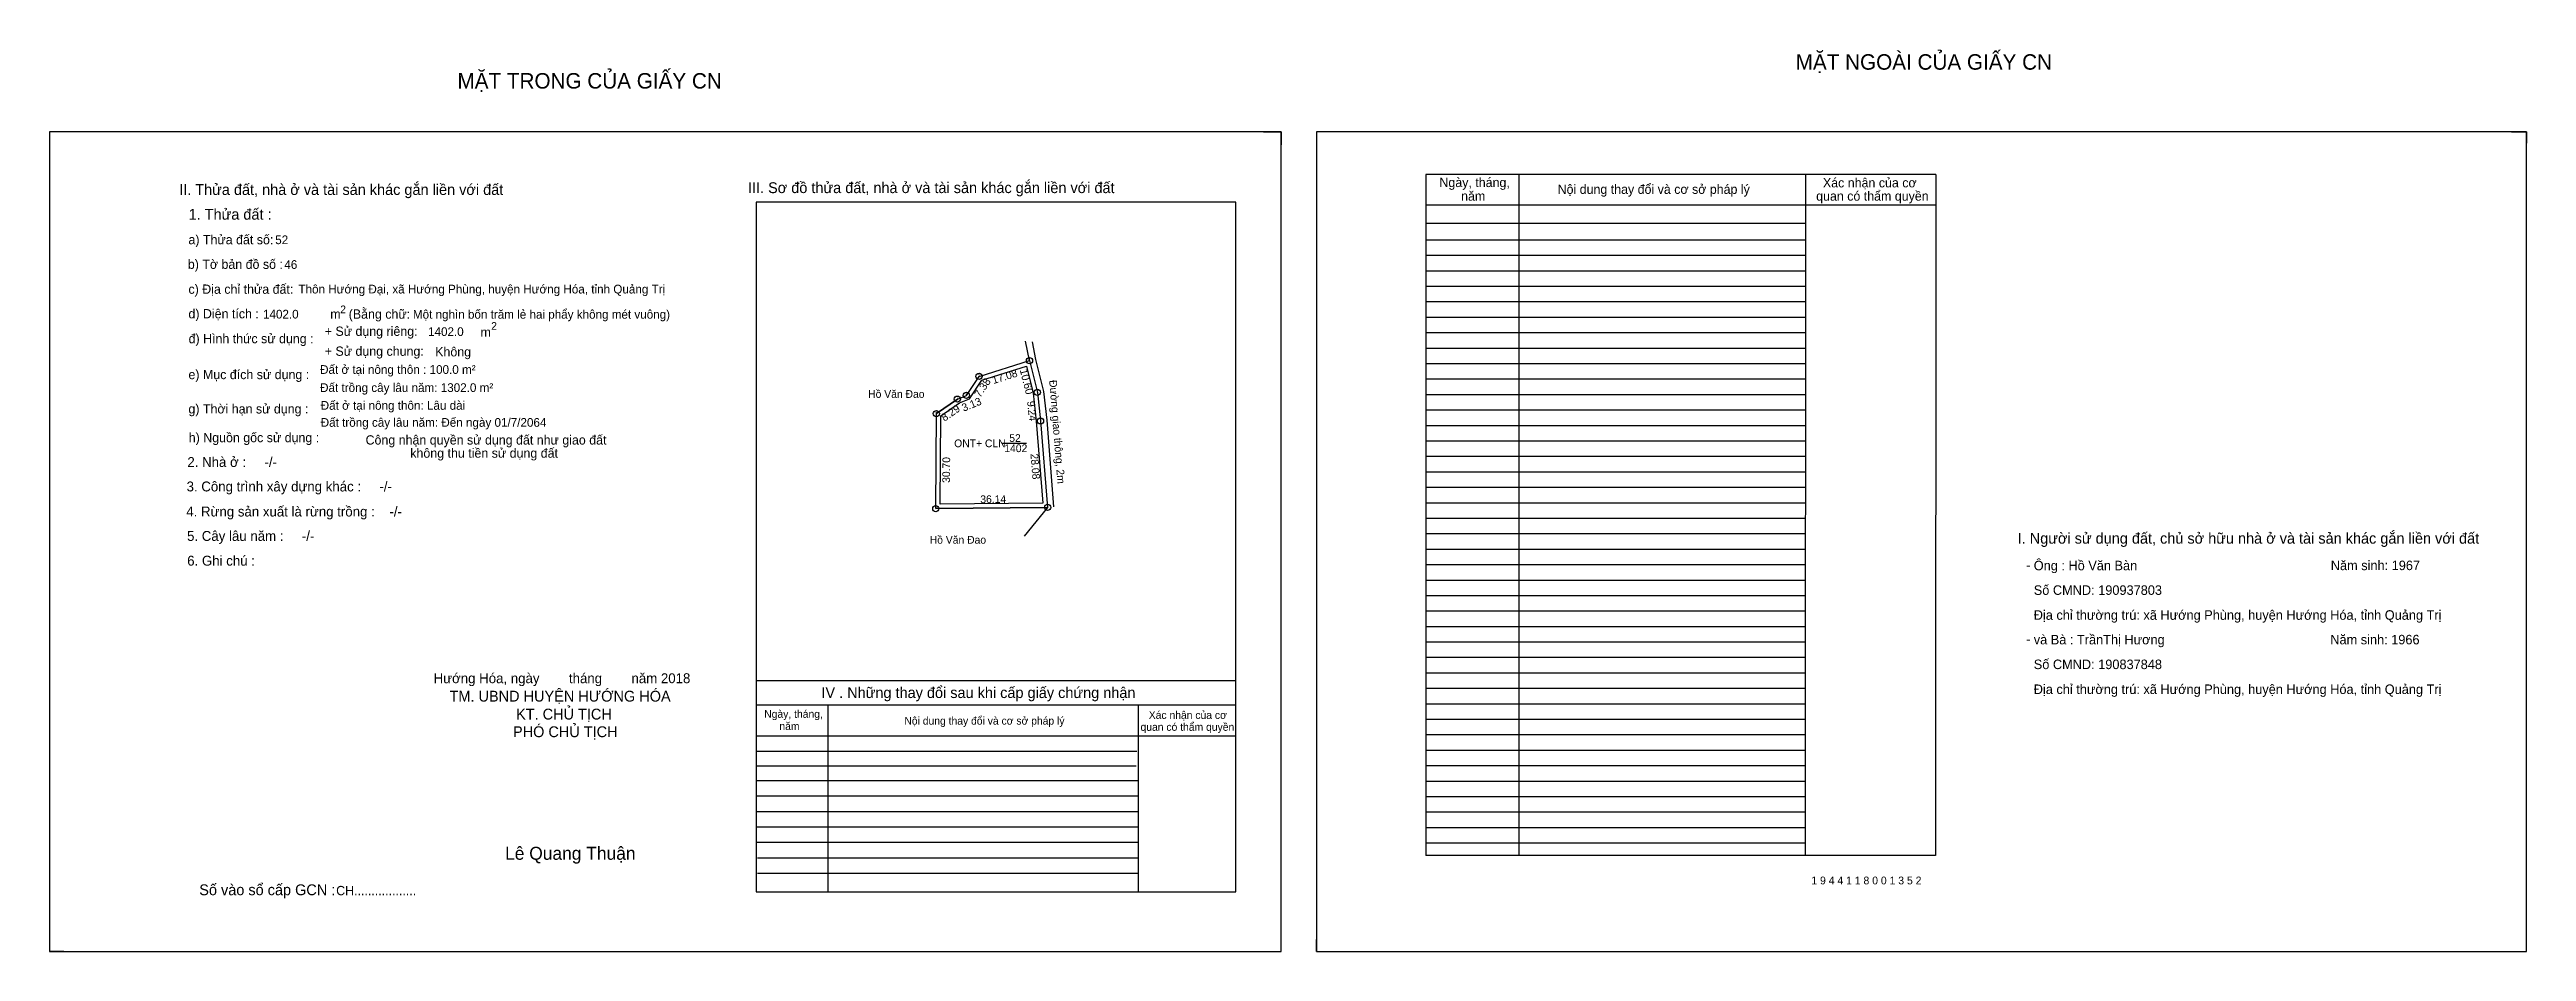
# Model space of a CAD drawing. Extents: x 532283 to 535790, y 1849594 to 1850177.
# Drawn here: x 534189 to 535790, y 1849594 to 1850177 of the extents above.
import ezdxf

# ---------------------------------------------------------------- set-up
doc = ezdxf.new("R2010")
doc.units = 0
for name, color, linetype in [('Default', 7, 'Continuous'), ('Level 10', 7, 'Continuous'), ('Level 11', 7, 'Continuous'), ('Level 13', 7, 'Continuous'), ('Level 27', 7, 'Continuous'), ('Level 49', 7, 'Continuous'), ('Level 5', 7, 'Continuous'), ('Level 55', 7, 'Continuous'), ('Level 6', 7, 'Continuous'), ('Level 60', 7, 'Continuous'), ('Level 7', 7, 'Continuous'), ('Level 8', 7, 'Continuous'), ('Level 9', 7, 'Continuous')]:
    doc.layers.add(name, color=color, linetype=linetype)

msp = doc.modelspace()

# ---------------------------------------------------------------- linework, layer by layer
at = {"layer": 'Level 10'}
for p, q in [((534973.6, 1850124.1), (534985, 1850124.1)), ((534985, 1850124.1), (534985, 1850115.7)), ((535780.4, 1850124.1), (535790, 1850124.1)), ((535790, 1850124.1), (535790, 1850116.7)), ((534775.7, 1849951.3), (534762.1, 1849941.9)), ((534761.7, 1849880.5), (534834, 1849881.3)), ((534188.8, 1849601.9), (534188.8, 1849594.1)), ((535007.8, 1849594.1), (535007.8, 1849601.9)), ((534198, 1849594.1), (534188.8, 1849594.1)), ((535007.8, 1849594.1), (535014.8, 1849594.1))]:
    msp.add_line(p, q, dxfattribs=at)
for points in [[(534188.8, 1849594.1), (534985, 1849594.1), (534985, 1850124.1), (534188.8, 1850124.1)], [(535007.8, 1849594.1), (535790, 1849594.1), (535790, 1850124.1), (535007.8, 1850124.1)], [(534761.7, 1849880.5), (534762.1, 1849941.9), (534775.7, 1849951.3), (534781.5, 1849953.7), (534789.7, 1849966), (534822.3, 1849976.2), (534827.4, 1849955.6), (534829.4, 1849937.2), (534834, 1849881.3)], [(534764.5, 1849883.3), (534764.9, 1849940.4), (534777, 1849948.8), (534783.4, 1849951.4), (534791.4, 1849963.6), (534820.3, 1849972.6), (534824.7, 1849955.1), (534826.6, 1849937), (534830.9, 1849884)]]:
    msp.add_lwpolyline(points, close=True, dxfattribs=at)
at = {"layer": 'Level 11'}
for centre in [(534789.7, 1849966), (534822.3, 1849976.2), (534775.7, 1849951.3), (534781.5, 1849953.7), (534827.4, 1849955.6), (534762.1, 1849941.9), (534829.4, 1849937.2), (534761.7, 1849880.5), (534761.7, 1849880.5), (534834, 1849881.3)]:
    msp.add_circle(centre, 2, dxfattribs=at)
at = {"layer": 'Level 27'}
for p, q in [((534822.3, 1849976.2), (534819.8, 1849988.7)), ((534834, 1849881.3), (534818.8, 1849862.6))]:
    msp.add_line(p, q, dxfattribs=at)
at = {"layer": 'Level 5'}
msp.add_lwpolyline([(534824, 1849988.4), (534826.2, 1849977), (534831.4, 1849956.3), (534833.4, 1849937.6), (534837.9, 1849881.6)], dxfattribs=at)
at = {"layer": 'Level 7'}
for p, q in [((535323.8, 1850054.1), (535078.6, 1850054.1)), ((535323.8, 1850044.1), (535078.6, 1850044.1)), ((535323.8, 1850034.1), (535078.6, 1850034.1)), ((535323.8, 1850024.1), (535078.6, 1850024.1)), ((535323.8, 1850014.1), (535078.6, 1850014.1)), ((535323.8, 1850004.1), (535078.6, 1850004.1)), ((535323.8, 1849994.1), (535078.6, 1849994.1)), ((535323.8, 1849984.1), (535078.6, 1849984.1)), ((535323.8, 1849974.1), (535078.6, 1849974.1)), ((535323.8, 1849964.1), (535078.6, 1849964.1)), ((535323.8, 1849954.1), (535078.6, 1849954.1)), ((535323.8, 1849944.1), (535078.6, 1849944.1)), ((535323.8, 1849934.1), (535078.6, 1849934.1)), ((535323.8, 1849924.1), (535078.6, 1849924.1)), ((535323.8, 1849914.1), (535078.6, 1849914.1)), ((535323.8, 1849904.1), (535078.6, 1849904.1)), ((535323.8, 1849894.1), (535078.6, 1849894.1)), ((535323.8, 1849884.1), (535078.6, 1849884.1)), ((535323.8, 1849874.1), (535078.6, 1849874.1)), ((535323.8, 1849864.1), (535078.6, 1849864.1)), ((535323.8, 1849854.1), (535078.6, 1849854.1)), ((535323.8, 1849844.1), (535078.6, 1849844.1)), ((535323.8, 1849834.1), (535078.6, 1849834.1)), ((535323.8, 1849824.1), (535078.6, 1849824.1)), ((535323.8, 1849814.1), (535078.6, 1849814.1)), ((535323.8, 1849804.1), (535078.6, 1849804.1)), ((535323.8, 1849794.1), (535078.6, 1849794.1)), ((535323.8, 1849784.1), (535078.6, 1849784.1)), ((535323.8, 1849774.1), (535078.6, 1849774.1)), ((535323.8, 1849764.1), (535078.6, 1849764.1)), ((535323.8, 1849754.1), (535078.6, 1849754.1)), ((535323.8, 1849744.1), (535078.6, 1849744.1)), ((534891.7, 1849723.4), (534645.6, 1849723.4)), ((535323.8, 1849734.1), (535078.6, 1849734.1)), ((535323.8, 1849724.1), (535078.6, 1849724.1)), ((534891.3, 1849714), (534645.6, 1849714)), ((535323.8, 1849714.1), (535078.6, 1849714.1)), ((534892.6, 1849704.5), (534645.6, 1849704.5)), ((534892.6, 1849694.5), (534645.6, 1849694.5)), ((535323.8, 1849704.1), (535078.6, 1849704.1)), ((535323.8, 1849694.1), (535078.6, 1849694.1)), ((534892.6, 1849684.5), (534645.6, 1849684.5)), ((534892.6, 1849674.5), (534645.6, 1849674.5)), ((535323.8, 1849684.1), (535078.6, 1849684.1)), ((534892.6, 1849664.5), (534645.6, 1849664.5)), ((535323.8, 1849674.1), (535078.6, 1849674.1)), ((535323.8, 1849664.1), (535078.6, 1849664.1)), ((534892.6, 1849654.5), (534646.4, 1849654.5)), ((534892.6, 1849644.5), (534646.4, 1849644.5))]:
    msp.add_line(p, q, dxfattribs=at)
at = {"layer": 'Level 8'}
for p, q in [((535408.2, 1850096.6), (535078.6, 1850096.6)), ((535078.6, 1850096.6), (535078.6, 1849656.1)), ((535138.6, 1850096.6), (535138.6, 1849656.1)), ((535323.9, 1850096.4), (535323.8, 1849656.1)), ((535408.2, 1850096.6), (535408, 1849656.1)), ((534955.6, 1850078.7), (534645.6, 1850078.7)), ((534645.6, 1850078.7), (534645.6, 1849632.7)), ((534955.6, 1849632.7), (534955.6, 1850078.7)), ((535408.2, 1850076.6), (535078.6, 1850076.6)), ((535323.8, 1850064.8), (535078.6, 1850064.8)), ((534955.6, 1849769.1), (534645.6, 1849769.1)), ((534955.6, 1849753.4), (534645.6, 1849753.4)), ((534691.9, 1849753.4), (534691.9, 1849632.7)), ((534892.6, 1849753.4), (534892.6, 1849632.7)), ((534955.6, 1849733.4), (534645.6, 1849733.4)), ((535408, 1849656.1), (535078.6, 1849656.1)), ((534645.6, 1849632.7), (534955.6, 1849632.7))]:
    msp.add_line(p, q, dxfattribs=at)
at = {"layer": 'Level 9'}
msp.add_line((534804.8, 1849922.7), (534820.4, 1849922.7), dxfattribs=at)

# ---------------------------------------------------------------- texts
at = {"layer": 'Default'}
for s, p in [('e) Mục đích sử dụng :', (534278.6, 1849964.2)), ('g) Thời hạn sử dụng :', (534278.6, 1849942)), ('h) Nguồn gốc sử dụng :', (534278.8, 1849923.4)), ('Công nhận quyền sử dụng đất như giao đất', (534393.1, 1849921.9)), ('không thu tiền sử dụng đất', (534422, 1849913.4))]:
    msp.add_text(s, height=6, dxfattribs=at).set_placement(p)
at = {"layer": 'Level 13'}
for s, p in [('ONT+ CLN', (534773.6, 1849920.2)), ('1402', (534806, 1849917)), ('52', (534809.2, 1849923.6))]:
    msp.add_text(s, height=5, dxfattribs=at).set_placement(p)
at = {"layer": 'Level 49'}
for s, rotation, p in [('7.38', 56.5467, (534790.4, 1849951.9)), ('17.08', 17.374, (534799, 1849961)), ('10.60', 284.1411, (534816, 1849970.1)), ('Đường giao thông, 2m', 274.6162, (534835, 1849963.4)), ('8.29', 34.7258, (534767.3, 1849936.6)), ('3.13', 21.9715, (534779.7, 1849943.1)), ('9.24', 276.2101, (534820.7, 1849949.8)), ('28.08', 274.6162, (534822.9, 1849915.9)), ('30.70', 89.6081, (534770.9, 1849897.1)), ('36.14', 0.6183, (534790.5, 1849884))]:
    msp.add_text(s, height=5, rotation=rotation, dxfattribs=at).set_placement(p)
at = {"layer": 'Level 55'}
for s, height, p in [('9', 1.6, (534789.1, 1849966)), ('0', 0.44, (534789.5, 1849965.5)), ('0', 0.44, (534789.5, 1849965.5)), ('1', 1.6, (534821.8, 1849976.2)), ('0', 0.44, (534822.1, 1849975.7)), ('0', 0.44, (534822.1, 1849975.7)), ('0', 0.44, (534822.1, 1849975.7)), ('0', 0.44, (534822.1, 1849975.7)), ('7', 1.6, (534775.2, 1849951.3)), ('0', 0.44, (534775.6, 1849950.9)), ('0', 0.44, (534775.6, 1849950.9)), ('8', 1.6, (534781, 1849953.7)), ('0', 0.44, (534781.4, 1849953.2)), ('0', 0.44, (534781.4, 1849953.2)), ('2', 1.6, (534826.9, 1849955.6)), ('0', 0.44, (534827.3, 1849955.2)), ('0', 0.44, (534827.3, 1849955.2)), ('6', 1.6, (534761.5, 1849941.9)), ('0', 0.44, (534761.9, 1849941.4)), ('0', 0.44, (534761.9, 1849941.4)), ('3', 1.6, (534828.9, 1849937.2)), ('0', 0.44, (534829.3, 1849936.8)), ('0', 0.44, (534829.3, 1849936.8)), ('4', 1.6, (534833.4, 1849881.3)), ('5', 1.6, (534761.2, 1849880.5)), ('0', 0.44, (534761.5, 1849880)), ('0', 0.44, (534761.5, 1849880)), ('0', 0.44, (534833.8, 1849880.8)), ('0', 0.44, (534833.8, 1849880.8))]:
    msp.add_text(s, height=height, dxfattribs=at).set_placement(p)
at = {"layer": 'Level 6'}
for s, height, p in [('52', 5.63, (534334.7, 1850051.5)), ('46', 5.63, (534340.6, 1850035.5)), ('Thôn Hướng Đại, xã Hướng Phùng, huyện Hướng Hóa, tỉnh Quảng Trị', 5.64, (534349.7, 1850019.6)), ('1402.0', 5.63, (534326.8, 1850003.4)), ('Một nghìn bốn trăm lẻ hai phẩy không mét vuông)', 5.632, (534423.7, 1850003.3)), ('1402.0', 5.63, (534433.5, 1849992.1)), ('Đất ở tại nông thôn : 100.0 m² ', 5.64, (534363.7, 1849967.6)), ('Đất trồng cây lâu năm: 1302.0 m²', 5.64, (534363.7, 1849955.9)), ('Đất ở tại nông thôn: Lâu dài', 5.64, (534364.1, 1849944.4)), ('Đất trồng cây lâu năm: Đến ngày 01/7/2064 ', 5.64, (534364.1, 1849933.4)), ('Ông : Hồ Văn Bàn', 6.16, (535471.5, 1849840.6)), ('Năm sinh: 1967', 6.16, (535663.5, 1849840.7)), ('Số CMND: 190937803', 6.16, (535471.5, 1849824.7)), ('Địa chỉ thường trú: xã Hướng Phùng, huyện Hướng Hóa, tỉnh Quảng Trị', 6.16, (535471.5, 1849808.6)), ('và Bà : TrầnThị Hương', 6.16, (535471.5, 1849792.7)), ('Năm sinh: 1966', 6.16, (535663.2, 1849792.7)), ('Số CMND: 190837848', 6.16, (535471.5, 1849776.7)), ('Địa chỉ thường trú: xã Hướng Phùng, huyện Hướng Hóa, tỉnh Quảng Trị', 6.16, (535471.5, 1849760.6)), ('1 9 4 4 1 1 8 0 0 1 3 5 2', 5.04, (535327.7, 1849637.5))]:
    msp.add_text(s, height=height, dxfattribs=at).set_placement(p)
at = {"layer": 'Level 60'}
for p in [(534718, 1849952.1), (534757.8, 1849857.8)]:
    msp.add_text('Hồ Văn Đao', height=5, dxfattribs=at).set_placement(p)
at = {"layer": 'Level 7'}
for s, height, p in [('MẶT NGOÀI CỦA GIẤY CN', 10, (535317.6, 1850164.3)), ('MẶT TRONG CỦA GIẤY CN', 10, (534452.5, 1850152.1)), ('II. Thửa đất, nhà ở và tài sản khác gắn liền với đất', 7, (534272.6, 1850083.3)), ('III. Sơ đồ thửa đất, nhà ở và tài sản khác gắn liền với đất', 7, (534640.3, 1850084.5)), ('Ngày, tháng,', 6, (535087.3, 1850088.4)), ('Nội dung thay đổi và cơ sở pháp lý', 6, (535163.7, 1850084)), ('Xác nhận của cơ', 6, (535335.2, 1850088.2)), ('1. Thửa đất :', 7, (534278.7, 1850067.3)), ('năm', 6, (535101.3, 1850079.6)), (' quan có thẩm quyền', 6, (535328.6, 1850079.6)), ('a) Thửa đất số:', 6, (534278.6, 1850051.4)), ('b) Tờ bản đồ số :', 6, (534278.2, 1850035.5)), ('c) Địa chỉ thửa đất:', 6, (534278.6, 1850019.4)), ('2', 5, (534376.7, 1850006.8)), ('(Bằng chữ:', 6, (534382.2, 1850003.3)), ('d) Diện tích :', 6, (534278.6, 1850003.5)), ('+ Sử dụng riêng:', 6, (534366.7, 1849992.2)), ('m', 6, (534370.3, 1850003.3)), ('m', 6, (534467.4, 1849991.6)), ('2', 5, (534474.3, 1849996.1)), ('đ) Hình thức sử dụng :', 6, (534278.7, 1849987.4)), ('+ Sử dụng chung:', 6, (534366.7, 1849979.3)), ('Không', 6, (534438.1, 1849978.9)), ('2. Nhà ở :     -/-', 6.4, (534277.9, 1849907.4)), ('3. Công trình xây dựng khác :     -/-', 6.4, (534277.4, 1849891.6)), ('4. Rừng sản xuất là rừng trồng :    -/-', 6.4, (534277.2, 1849875.4)), ('5. Cây lâu năm :     -/-', 6.4, (534277.7, 1849859.6)), ('I. Người sử dụng đất, chủ sở hữu nhà ở và tài sản khác gắn liền với đất', 7, (535461.1, 1849857.8)), ('6. Ghi chú :', 6.4, (534277.8, 1849843.6)), ('-', 6.4, (535466.5, 1849840.8)), ('-', 6.4, (535466.5, 1849792.9)), ('Hướng Hóa, ngày        tháng        năm 2018', 6.4, (534437.1, 1849767.6)), ('TM. UBND HUYỆN HƯỚNG HÓA', 7, (534447.4, 1849755.7)), ('IV . Những thay đổi sau khi cấp giấy chứng nhận', 7, (534687.8, 1849758)), ('PHÓ CHỦ TỊCH', 7, (534488.4, 1849732.7)), ('KT. CHỦ TỊCH', 7, (534490.4, 1849744.1)), ('Ngày, tháng,', 5, (534650.8, 1849745.2)), ('năm', 5, (534660.6, 1849737.3)), ('Nội dung thay đổi và cơ sở pháp lý', 5, (534741.4, 1849740.8)), (' quan có thẩm quyền', 5, (534892.2, 1849736.8)), ('Xác nhận của cơ', 5, (534899.4, 1849744.5)), ('Lê Quang Thuận', 8.4, (534483.3, 1849653.4)), ('Số vào sổ cấp GCN :', 7, (534285.6, 1849630.5)), ('CH..................', 6, (534374.1, 1849630.5))]:
    msp.add_text(s, height=height, dxfattribs=at).set_placement(p)

doc.saveas('drawing.dxf')
